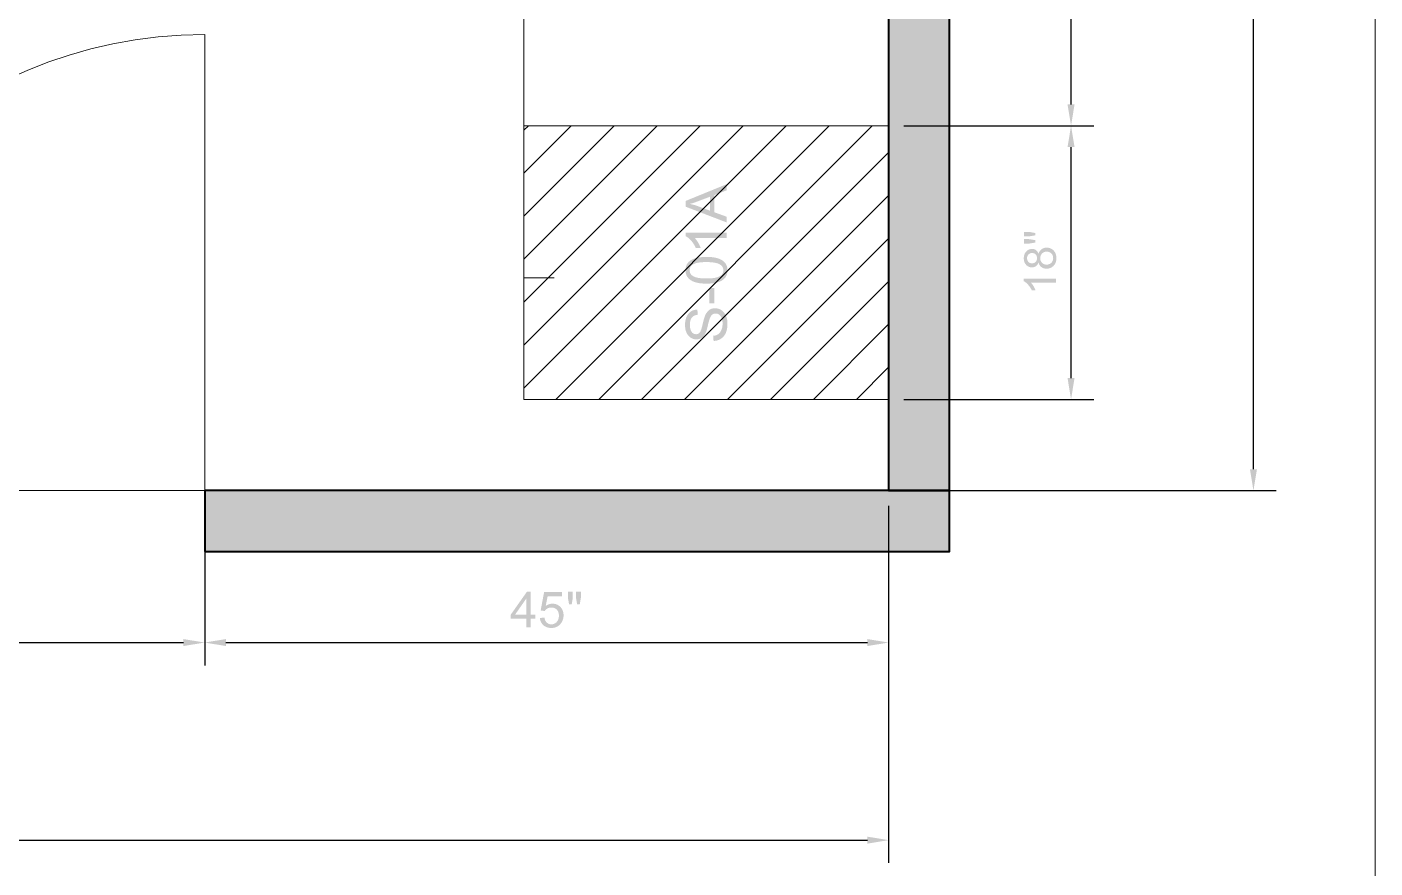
# Model space of a CAD drawing. Header units: inches. Extents: x 0 to 700, y 0 to 895.
# Drawn here: x 161.3 to 250, y 315.2 to 370.5 of the extents above; entities that cross this region are included whole.
import ezdxf

# ---------------------------------------------------------------- set-up
doc = ezdxf.new("R2010")
doc.units = ezdxf.units.IN
doc.header["$MEASUREMENT"] = 0
for name, color, linetype, lineweight in [('A-ANNO-TEXT', 7, 'Continuous', 13), ('A-DIMS-IMP', 7, 'Continuous', 13), ('A-DOOR', 7, 'Continuous', 13), ('A-ELEV-LINE', 7, 'Continuous', 13), ('A-FLOR-PATT', 7, 'Continuous', 13), ('A-MILLWORK-STOR', 7, 'Continuous', 18), ('A-WALL-EXIST', 7, 'Continuous', 40)]:
    doc.layers.add(name, color=color, linetype=linetype, lineweight=lineweight)

msp = doc.modelspace()

# ---------------------------------------------------------------- hatches: boundary and pattern name
at = {"layer": 'A-ANNO-TEXT'}
h = msp.add_hatch(color=7, dxfattribs=at)
h.paths.add_polyline_path([(205.442, 351.565), (205.379, 351.557), (205.321, 351.545), (205.267, 351.529), (205.216, 351.508), (205.17, 351.482), (205.127, 351.452), (205.089, 351.418), (205.054, 351.379), (205.024, 351.336), (204.997, 351.288), (204.975, 351.236), (204.957, 351.18), (204.943, 351.119), (204.933, 351.053), (204.926, 350.984), (204.924, 350.909), (204.926, 350.842), (204.931, 350.778), (204.939, 350.717), (204.95, 350.659), (204.965, 350.604), (204.982, 350.553), (205.003, 350.505), (205.028, 350.46), (205.055, 350.42), (205.085, 350.384), (205.118, 350.355), (205.154, 350.33), (205.193, 350.311), (205.235, 350.298), (205.28, 350.29), (205.328, 350.287), (205.37, 350.289), (205.41, 350.295), (205.446, 350.306), (205.48, 350.32), (205.512, 350.339), (205.54, 350.362), (205.566, 350.389), (205.588, 350.42), (205.61, 350.458), (205.631, 350.503), (205.652, 350.555), (205.674, 350.615), (205.695, 350.683), (205.716, 350.758), (205.738, 350.841), (205.759, 350.932), (205.796, 351.091), (205.833, 351.236), (205.871, 351.365), (205.91, 351.479), (205.954, 351.581), (206.009, 351.675), (206.074, 351.762), (206.15, 351.841), (206.193, 351.877), (206.239, 351.907), (206.288, 351.933), (206.341, 351.955), (206.397, 351.971), (206.457, 351.983), (206.521, 351.99), (206.588, 351.992), (206.673, 351.988), (206.754, 351.975), (206.832, 351.953), (206.906, 351.923), (206.977, 351.884), (207.043, 351.837), (207.106, 351.78), (207.166, 351.715), (207.22, 351.643), (207.267, 351.566), (207.306, 351.484), (207.338, 351.396), (207.364, 351.303), (207.382, 351.205), (207.392, 351.101), (207.396, 350.992), (207.392, 350.855), (207.38, 350.726), (207.36, 350.606), (207.333, 350.495), (207.297, 350.393), (207.253, 350.3), (207.201, 350.216), (207.142, 350.141), (207.076, 350.074), (207.005, 350.016), (206.93, 349.966), (206.85, 349.924), (206.765, 349.891), (206.676, 349.866), (206.581, 349.85), (206.483, 349.841), (206.453, 350.18), (206.531, 350.189), (206.604, 350.205), (206.671, 350.227), (206.733, 350.255), (206.79, 350.289), (206.84, 350.33), (206.886, 350.377), (206.925, 350.431), (206.96, 350.489), (206.99, 350.55), (207.016, 350.614), (207.037, 350.681), (207.053, 350.75), (207.064, 350.823), (207.071, 350.899), (207.074, 350.978), (207.072, 351.051), (207.066, 351.121), (207.056, 351.187), (207.043, 351.249), (207.026, 351.308), (207.004, 351.363), (206.979, 351.415), (206.95, 351.463), (206.918, 351.506), (206.883, 351.544), (206.845, 351.576), (206.805, 351.602), (206.762, 351.622), (206.716, 351.636), (206.667, 351.645), (206.615, 351.648), (206.562, 351.645), (206.512, 351.636), (206.466, 351.621), (206.424, 351.6), (206.386, 351.572), (206.351, 351.539), (206.32, 351.5), (206.293, 351.455), (206.268, 351.402), (206.242, 351.342), (206.217, 351.273), (206.192, 351.196), (206.167, 351.11), (206.142, 351.017), (206.118, 350.915), (206.093, 350.805), (206.067, 350.695), (206.039, 350.593), (206.008, 350.499), (205.974, 350.413), (205.939, 350.335), (205.9, 350.265), (205.859, 350.203), (205.816, 350.149), (205.769, 350.102), (205.72, 350.061), (205.667, 350.027), (205.61, 349.998), (205.551, 349.976), (205.488, 349.961), (205.421, 349.951), (205.352, 349.948), (205.272, 349.952), (205.197, 349.964), (205.124, 349.984), (205.056, 350.012), (204.99, 350.047), (204.929, 350.091), (204.87, 350.143), (204.816, 350.202), (204.766, 350.269), (204.723, 350.341), (204.687, 350.419), (204.657, 350.502), (204.634, 350.592), (204.617, 350.687), (204.607, 350.788), (204.604, 350.895), (204.607, 351.004), (204.617, 351.108), (204.634, 351.207), (204.657, 351.3), (204.686, 351.388), (204.723, 351.47), (204.765, 351.547), (204.815, 351.618), (204.87, 351.682), (204.931, 351.738), (204.998, 351.787), (205.07, 351.827), (205.148, 351.859), (205.231, 351.883), (205.32, 351.9), (205.414, 351.908), (205.442, 351.565)])
h.paths.add_polyline_path([(206.54, 353.322), (206.54, 352.309), (206.206, 352.309), (206.206, 353.322), (206.54, 353.322)])
h.paths.add_polyline_path([(204.637, 354.492), (204.643, 354.598), (204.659, 354.698), (204.686, 354.791), (204.723, 354.877), (204.772, 354.956), (204.831, 355.028), (204.901, 355.093), (204.982, 355.152), (205.074, 355.204), (205.177, 355.248), (205.29, 355.286), (205.414, 355.317), (205.549, 355.341), (205.695, 355.358), (205.851, 355.369), (206.018, 355.372), (206.187, 355.368), (206.345, 355.358), (206.492, 355.34), (206.627, 355.315), (206.751, 355.283), (206.864, 355.244), (206.966, 355.198), (207.056, 355.145), (207.136, 355.085), (207.205, 355.018), (207.263, 354.946), (207.311, 354.868), (207.348, 354.783), (207.375, 354.692), (207.391, 354.595), (207.396, 354.492), (207.391, 354.385), (207.375, 354.286), (207.348, 354.193), (207.31, 354.107), (207.262, 354.028), (207.202, 353.956), (207.132, 353.891), (207.052, 353.833), (206.96, 353.781), (206.858, 353.737), (206.745, 353.699), (206.621, 353.668), (206.487, 353.644), (206.341, 353.627), (206.185, 353.617), (206.018, 353.613), (205.849, 353.617), (205.692, 353.627), (205.545, 353.645), (205.409, 353.67), (205.285, 353.702), (205.172, 353.741), (205.07, 353.787), (204.979, 353.841), (204.899, 353.901), (204.829, 353.967), (204.771, 354.039), (204.723, 354.117), (204.685, 354.202), (204.658, 354.292), (204.642, 354.389), (204.637, 354.492)])
h.paths.add_polyline_path([(207.123, 354.492), (207.119, 354.556), (207.107, 354.617), (207.087, 354.674), (207.059, 354.726), (207.022, 354.774), (206.978, 354.819), (206.925, 354.859), (206.865, 354.895), (206.795, 354.927), (206.715, 354.955), (206.624, 354.978), (206.524, 354.997), (206.413, 355.012), (206.292, 355.023), (206.16, 355.029), (206.018, 355.031), (205.919, 355.03), (205.825, 355.028), (205.736, 355.023), (205.653, 355.016), (205.575, 355.008), (205.503, 354.998), (205.436, 354.985), (205.375, 354.971), (205.318, 354.956), (205.265, 354.938), (205.215, 354.918), (205.17, 354.896), (205.128, 354.873), (205.09, 354.847), (205.055, 354.82), (205.025, 354.791), (204.998, 354.76), (204.974, 354.727), (204.955, 354.692), (204.938, 354.655), (204.926, 354.616), (204.917, 354.575), (204.911, 354.533), (204.91, 354.488), (204.914, 354.423), (204.926, 354.363), (204.947, 354.306), (204.976, 354.254), (205.013, 354.206), (205.058, 354.162), (205.111, 354.122), (205.173, 354.086), (205.244, 354.055), (205.325, 354.028), (205.415, 354.005), (205.516, 353.986), (205.627, 353.971), (205.747, 353.96), (205.878, 353.954), (206.018, 353.952), (206.117, 353.953), (206.21, 353.956), (206.297, 353.961), (206.38, 353.967), (206.457, 353.976), (206.529, 353.986), (206.596, 353.999), (206.658, 354.013), (206.715, 354.029), (206.768, 354.047), (206.817, 354.067), (206.863, 354.088), (206.905, 354.112), (206.943, 354.137), (206.978, 354.164), (207.008, 354.193), (207.035, 354.224), (207.059, 354.257), (207.079, 354.291), (207.095, 354.328), (207.107, 354.366), (207.116, 354.406), (207.122, 354.448), (207.123, 354.492)])
h.paths.add_polyline_path([(207.35, 356.956), (207.35, 356.624), (205.238, 356.624), (205.295, 356.56), (205.351, 356.49), (205.404, 356.414), (205.455, 356.334), (205.504, 356.248), (205.551, 356.157), (205.595, 356.061), (205.637, 355.96), (205.317, 355.96), (205.246, 356.097), (205.171, 356.223), (205.093, 356.338), (205.01, 356.441), (204.923, 356.533), (204.832, 356.614), (204.736, 356.683), (204.637, 356.74), (204.637, 356.956), (207.35, 356.956)])
h.paths.add_polyline_path([(207.35, 360.159), (207.35, 359.755), (206.529, 359.439), (206.529, 358.311), (207.35, 358.013), (207.35, 357.636), (204.65, 358.672), (204.65, 359.057), (207.35, 360.159)])
h.paths.add_polyline_path([(206.245, 359.33), (206.138, 359.29), (206.038, 359.252), (205.943, 359.216), (205.854, 359.182), (205.771, 359.151), (205.694, 359.122), (205.623, 359.095), (205.558, 359.071), (205.498, 359.048), (205.445, 359.029), (205.398, 359.011), (205.356, 358.995), (205.321, 358.982), (205.291, 358.971), (205.267, 358.962), (205.249, 358.956), (205.185, 358.934), (205.111, 358.911), (205.026, 358.887), (204.932, 358.862), (204.932, 358.853), (205.066, 358.825), (205.194, 358.793), (205.318, 358.756), (205.436, 358.715), (206.245, 358.413), (206.245, 359.33)])
at = {"layer": 'A-DIMS-IMP'}
h = msp.add_hatch(color=7, dxfattribs=at)
h.paths.add_polyline_path([(229, 353.941), (229, 353.683), (227.357, 353.683), (227.401, 353.633), (227.446, 353.575), (227.49, 353.511), (227.535, 353.439), (227.576, 353.365), (227.612, 353.295), (227.643, 353.229), (227.668, 353.167), (227.419, 353.167), (227.365, 353.272), (227.306, 353.37), (227.242, 353.461), (227.172, 353.545), (227.1, 353.62), (227.03, 353.684), (226.96, 353.735), (226.891, 353.775), (226.891, 353.941), (229, 353.941)])
h.paths.add_polyline_path([(227.861, 354.998), (227.829, 354.923), (227.79, 354.858), (227.745, 354.804), (227.694, 354.76), (227.636, 354.726), (227.574, 354.702), (227.506, 354.688), (227.433, 354.683), (227.377, 354.685), (227.323, 354.693), (227.271, 354.706), (227.222, 354.724), (227.175, 354.747), (227.13, 354.775), (227.088, 354.809), (227.048, 354.847), (227.011, 354.89), (226.979, 354.937), (226.952, 354.986), (226.93, 355.039), (226.913, 355.096), (226.901, 355.156), (226.894, 355.219), (226.891, 355.286), (226.894, 355.353), (226.901, 355.417), (226.914, 355.477), (226.931, 355.534), (226.954, 355.588), (226.981, 355.638), (227.014, 355.685), (227.051, 355.728), (227.092, 355.768), (227.135, 355.802), (227.181, 355.831), (227.228, 355.854), (227.278, 355.872), (227.33, 355.886), (227.384, 355.893), (227.44, 355.896), (227.511, 355.891), (227.577, 355.877), (227.638, 355.853), (227.694, 355.819), (227.745, 355.776), (227.79, 355.723), (227.829, 355.66), (227.861, 355.587), (227.898, 355.678), (227.944, 355.757), (227.999, 355.825), (228.065, 355.881), (228.138, 355.925), (228.219, 355.957), (228.306, 355.976), (228.4, 355.982), (228.466, 355.979), (228.529, 355.97), (228.59, 355.955), (228.648, 355.934), (228.703, 355.908), (228.755, 355.875), (228.805, 355.836), (228.852, 355.791), (228.895, 355.742), (228.933, 355.689), (228.964, 355.632), (228.99, 355.571), (229.01, 355.506), (229.024, 355.438), (229.033, 355.366), (229.036, 355.29), (229.033, 355.214), (229.024, 355.142), (229.01, 355.074), (228.99, 355.009), (228.964, 354.949), (228.932, 354.891), (228.895, 354.838), (228.852, 354.789), (228.804, 354.744), (228.754, 354.705), (228.701, 354.673), (228.645, 354.646), (228.586, 354.625), (228.524, 354.61), (228.46, 354.601), (228.393, 354.598), (228.294, 354.605), (228.204, 354.624), (228.123, 354.657), (228.05, 354.702), (227.986, 354.759), (227.933, 354.828), (227.892, 354.907), (227.861, 354.998)])
h.paths.add_polyline_path([(227.424, 354.946), (227.495, 354.952), (227.56, 354.97), (227.617, 355), (227.668, 355.042), (227.709, 355.094), (227.739, 355.153), (227.756, 355.218), (227.762, 355.292), (227.756, 355.363), (227.739, 355.427), (227.71, 355.485), (227.669, 355.536), (227.619, 355.577), (227.564, 355.607), (227.504, 355.625), (227.439, 355.631), (227.371, 355.625), (227.308, 355.606), (227.251, 355.576), (227.2, 355.533), (227.158, 355.481), (227.128, 355.423), (227.109, 355.359), (227.103, 355.289), (227.109, 355.218), (227.127, 355.154), (227.157, 355.096), (227.198, 355.044), (227.248, 355.001), (227.302, 354.971), (227.361, 354.952), (227.424, 354.946)])
h.paths.add_polyline_path([(228.394, 354.863), (228.449, 354.866), (228.503, 354.876), (228.555, 354.893), (228.608, 354.915), (228.656, 354.945), (228.699, 354.98), (228.736, 355.023), (228.767, 355.071), (228.792, 355.123), (228.81, 355.178), (228.82, 355.234), (228.824, 355.293), (228.822, 355.338), (228.816, 355.381), (228.807, 355.422), (228.794, 355.462), (228.777, 355.499), (228.757, 355.534), (228.733, 355.567), (228.705, 355.598), (228.674, 355.626), (228.641, 355.651), (228.607, 355.671), (228.57, 355.688), (228.531, 355.701), (228.49, 355.711), (228.447, 355.717), (228.403, 355.718), (228.357, 355.716), (228.314, 355.711), (228.272, 355.701), (228.233, 355.687), (228.195, 355.67), (228.16, 355.649), (228.126, 355.624), (228.095, 355.594), (228.066, 355.563), (228.041, 355.529), (228.02, 355.493), (228.003, 355.455), (227.99, 355.415), (227.981, 355.374), (227.975, 355.33), (227.973, 355.284), (227.975, 355.24), (227.98, 355.197), (227.99, 355.157), (228.003, 355.118), (228.02, 355.081), (228.041, 355.047), (228.065, 355.014), (228.093, 354.983), (228.124, 354.955), (228.157, 354.93), (228.192, 354.91), (228.229, 354.893), (228.267, 354.88), (228.308, 354.871), (228.35, 354.865), (228.394, 354.863)])
h.paths.add_polyline_path([(227.643, 356.317), (227.244, 356.246), (226.9, 356.246), (226.9, 356.539), (227.244, 356.539), (227.643, 356.475), (227.643, 356.317)])
h.paths.add_polyline_path([(227.643, 356.791), (227.244, 356.721), (226.9, 356.721), (226.9, 357.015), (227.244, 357.015), (227.643, 356.946), (227.643, 356.791)])
h = msp.add_hatch(color=7, dxfattribs=at)
h.paths.add_polyline_path([(194.153, 331), (194.153, 331.563), (193.133, 331.563), (193.133, 331.827), (194.206, 333.35), (194.441, 333.35), (194.441, 331.827), (194.759, 331.827), (194.759, 331.563), (194.441, 331.563), (194.441, 331), (194.153, 331)])
h.paths.add_polyline_path([(194.153, 331.827), (194.153, 332.887), (193.417, 331.827), (194.153, 331.827)])
h.paths.add_polyline_path([(195.054, 331.616), (195.357, 331.641), (195.366, 331.588), (195.379, 331.537), (195.394, 331.491), (195.412, 331.447), (195.433, 331.408), (195.457, 331.371), (195.484, 331.338), (195.513, 331.309), (195.577, 331.26), (195.648, 331.225), (195.725, 331.204), (195.809, 331.197), (195.86, 331.2), (195.909, 331.207), (195.956, 331.219), (196.001, 331.236), (196.044, 331.259), (196.085, 331.286), (196.124, 331.317), (196.161, 331.354), (196.195, 331.395), (196.224, 331.439), (196.249, 331.487), (196.269, 331.537), (196.285, 331.591), (196.296, 331.648), (196.303, 331.708), (196.306, 331.771), (196.303, 331.831), (196.297, 331.888), (196.286, 331.942), (196.271, 331.992), (196.251, 332.039), (196.228, 332.083), (196.199, 332.123), (196.167, 332.161), (196.131, 332.194), (196.092, 332.223), (196.051, 332.248), (196.007, 332.268), (195.96, 332.283), (195.911, 332.294), (195.859, 332.301), (195.804, 332.303), (195.736, 332.299), (195.671, 332.287), (195.61, 332.268), (195.552, 332.24), (195.499, 332.206), (195.452, 332.167), (195.411, 332.124), (195.376, 332.076), (195.105, 332.111), (195.332, 333.318), (196.501, 333.318), (196.501, 333.042), (195.563, 333.042), (195.437, 332.411), (195.49, 332.445), (195.544, 332.475), (195.598, 332.501), (195.653, 332.521), (195.709, 332.537), (195.766, 332.549), (195.823, 332.556), (195.881, 332.558), (195.956, 332.555), (196.029, 332.545), (196.098, 332.528), (196.164, 332.505), (196.228, 332.475), (196.288, 332.438), (196.346, 332.395), (196.4, 332.345), (196.45, 332.29), (196.493, 332.231), (196.529, 332.168), (196.559, 332.101), (196.582, 332.031), (196.598, 331.957), (196.608, 331.879), (196.612, 331.797), (196.609, 331.718), (196.6, 331.643), (196.586, 331.57), (196.565, 331.499), (196.539, 331.432), (196.507, 331.367), (196.469, 331.305), (196.426, 331.245), (196.367, 331.178), (196.302, 331.12), (196.233, 331.071), (196.158, 331.031), (196.079, 331), (195.994, 330.978), (195.904, 330.964), (195.809, 330.96), (195.73, 330.963), (195.656, 330.971), (195.585, 330.985), (195.517, 331.005), (195.454, 331.03), (195.394, 331.061), (195.338, 331.097), (195.285, 331.139), (195.237, 331.186), (195.195, 331.237), (195.158, 331.291), (195.126, 331.348), (195.1, 331.41), (195.079, 331.475), (195.063, 331.543), (195.054, 331.616)])
h.paths.add_polyline_path([(196.974, 332.518), (196.894, 332.965), (196.894, 333.35), (197.222, 333.35), (197.222, 332.965), (197.15, 332.518), (196.974, 332.518)])
h.paths.add_polyline_path([(197.505, 332.518), (197.426, 332.965), (197.426, 333.35), (197.755, 333.35), (197.755, 332.965), (197.678, 332.518), (197.505, 332.518)])
at = {"layer": 'A-MILLWORK-STOR'}
h = msp.add_hatch(dxfattribs=at)
h.set_pattern_fill('ANSI31', scale=16)
h.paths.add_polyline_path([(194, 346), (218, 346), (218, 364), (194, 364)])
at = {"layer": 'A-WALL-EXIST'}
h = msp.add_hatch(color=8, dxfattribs=at)
h.dxf.hatch_style = 1
h.paths.add_polyline_path([(218, 340), (222, 340), (222, 544), (218, 544)])
h = msp.add_hatch(color=8, dxfattribs=at)
h.dxf.hatch_style = 1
h.paths.add_polyline_path([(173, 336), (222, 336), (222, 340), (173, 340)])

# ---------------------------------------------------------------- linework, layer by layer
at = {"color": 7}
for p, q in [((242, 341.4), (242, 538.6)), ((230, 365.4), (230, 398.6)), ((219, 364), (231.5, 364)), ((219, 364), (231.5, 364)), ((230, 347.4), (230, 362.6)), ((219, 346), (231.5, 346)), ((219, 340), (243.5, 340)), ((173, 339), (173, 328.5)), ((173, 339), (173, 328.5)), ((218, 339), (218, 315.5)), ((218, 339), (218, 328.5)), ((114.4, 330), (171.6, 330)), ((174.4, 330), (216.6, 330)), ((69.4, 317), (216.6, 317))]:
    msp.add_line(p, q, dxfattribs=at)
at = {"color": 0, "linetype": 'ByBlock'}
for points in [[(230.23, 365.4), (230, 364), (229.77, 365.4)], [(229.77, 362.6), (230, 364), (230.23, 362.6)], [(230.23, 347.4), (230, 346), (229.77, 347.4)], [(242.23, 341.4), (242, 340), (241.77, 341.4)], [(171.6, 330.23), (173, 330), (171.6, 329.77)], [(174.4, 329.77), (173, 330), (174.4, 330.23)], [(216.6, 330.23), (218, 330), (216.6, 329.77)], [(216.6, 317.23), (218, 317), (216.6, 316.77)]]:
    msp.add_solid(points, dxfattribs=at)
at = {"layer": 'A-DOOR'}
msp.add_line((173, 340), (173, 370), dxfattribs=at)
msp.add_arc((173, 340), 30, 90, 180, dxfattribs=at)
at = {"layer": 'A-ELEV-LINE'}
msp.add_lwpolyline([(0, 0), (250, 0), (250, 895), (0, 895)], close=True, dxfattribs=at)
at = {"layer": 'A-FLOR-PATT'}
for points in [[(68, 340), (218, 340), (218, 540), (18, 540), (18, 440), (68, 440)], [(194, 364), (218, 364), (218, 462), (194, 462)]]:
    msp.add_lwpolyline(points, close=True, dxfattribs=at)
at = {"layer": 'A-MILLWORK-STOR'}
msp.add_line((194, 354), (196, 354), dxfattribs=at)
for points in [[(194, 364), (218, 364), (218, 400), (194, 400)], [(194, 346), (218, 346), (218, 364), (194, 364)]]:
    msp.add_lwpolyline(points, close=True, dxfattribs=at)
at = {"layer": 'A-WALL-EXIST'}
for points in [[(218, 340), (222, 340), (222, 544), (218, 544)], [(173, 336), (222, 336), (222, 340), (173, 340)]]:
    msp.add_lwpolyline(points, close=True, dxfattribs=at)
at = {"layer": 'Defpoints'}
for p in [(218, 364), (218, 364), (230, 364), (218, 346), (230, 346), (173, 340), (173, 340), (218, 340), (218, 340), (218, 340), (242, 340), (173, 330)]:
    msp.add_point(p, dxfattribs=at)

doc.saveas('drawing.dxf')
